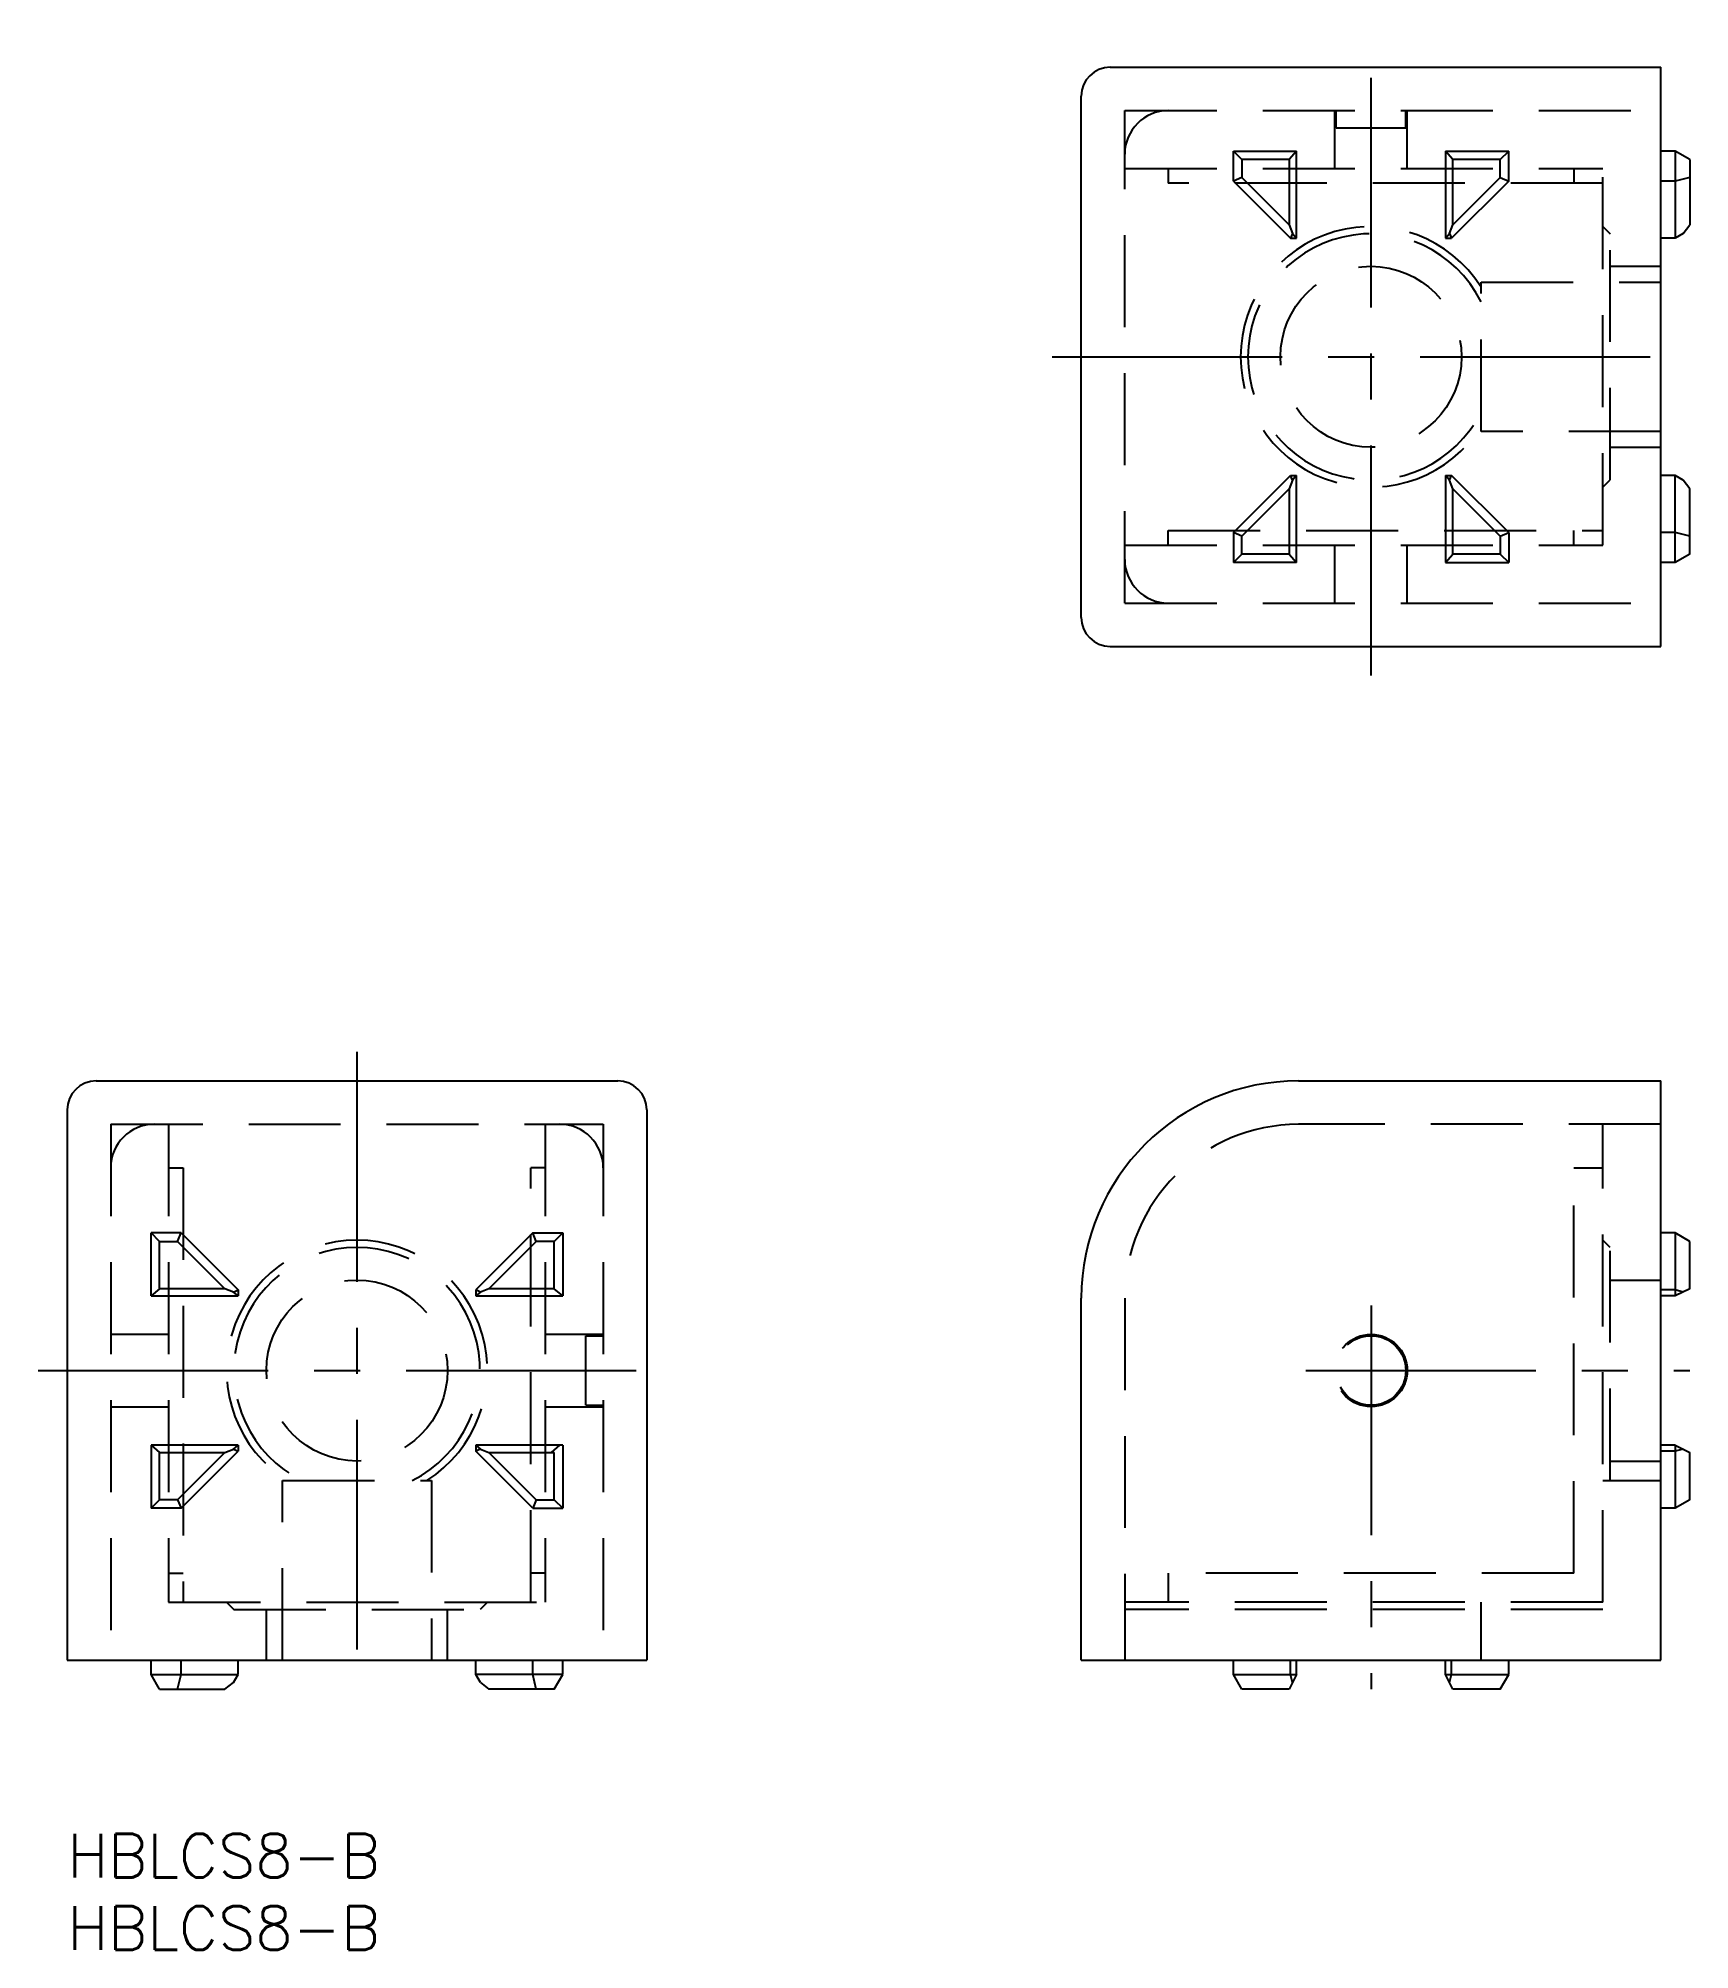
# Model space of a CAD drawing. Extents: x -2 to 112, y -8 to 124.
import ezdxf

# ---------------------------------------------------------------- set-up
doc = ezdxf.new("R2010")
doc.units = 0
doc.header["$LTSCALE"] = 0.5
doc.linetypes.add('CENTER', pattern=[50.8, 31.75, -6.35, 6.35, -6.35])
doc.linetypes.add('DASHED', pattern=[19.05, 12.7, -6.35])
for name, color, linetype in [('MSM_CENTER', 1, 'CENTER'), ('MSM_CONTINUOUS', 7, 'CONTINUOUS'), ('MSM_DASHED', 4, 'DASHED'), ('MSM_PART_NUMBER', 7, 'CONTINUOUS')]:
    doc.layers.add(name, color=color, linetype=linetype)
doc.styles.get("Standard").update_dxf_attribs({"font": 'txt.shx', "height": 1, "bigfont": 'bigfont.shx'})

# ---------------------------------------------------------------- blocks, each defined once
blk = doc.blocks.new('*U4')
at = {"layer": 'MSM_PART_NUMBER'}
blk.add_text('HBLCS8-B', height=3, dxfattribs=at).set_placement((0, -3))
blk = doc.blocks.new('*U5')
at = {"layer": 'MSM_PART_NUMBER'}
blk.add_text('HBLCS8-B', height=3, dxfattribs=at).set_placement((0, -8))

msp = doc.modelspace()

# ---------------------------------------------------------------- linework, layer by layer
at = {"layer": 'MSM_CENTER'}
for p, q in [((90, 80), (90, 124)), ((68, 102), (112, 102)), ((20, 54), (20, 10)), ((90, 36.5), (90, 10)), ((-2, 32), (42, 32)), ((85.5, 32), (112, 32))]:
    msp.add_line(p, q, dxfattribs=at)
at = {"layer": 'MSM_CONTINUOUS'}
for p, q in [((72, 122), (110, 122)), ((110, 82), (110, 122)), ((70, 84), (70, 120)), ((111, 116.2), (110, 116.2)), ((112, 115.62), (111, 116.2)), ((111, 116.2), (111, 110.2)), ((112, 115.62), (112, 111.11)), ((111, 114.14), (110, 114.14)), ((112, 114.38), (111, 114.14)), ((111.55, 110.52), (112, 111.11)), ((111, 110.2), (110, 110.2)), ((111.55, 110.52), (111, 110.2)), ((111, 93.8), (110, 93.8)), ((111, 87.8), (111, 93.8)), ((111.55, 93.48), (111, 93.8)), ((112, 92.89), (111.55, 93.48)), ((112, 88.38), (112, 92.89)), ((111, 89.86), (110, 89.86)), ((112, 89.62), (111, 89.86)), ((111, 87.8), (110, 87.8)), ((112, 88.38), (111, 87.8)), ((72, 82), (110, 82)), ((2, 52), (38, 52)), ((85, 52), (110, 52)), ((110, 12), (110, 52)), ((0, 50), (0, 12)), ((40, 50), (40, 12)), ((111, 41.5), (110, 41.5)), ((112, 40.92), (111, 41.5)), ((111, 41.5), (111, 37.15)), ((112, 37.65), (112, 40.92)), ((70, 12), (70, 37)), ((111, 37.56), (110, 37.56)), ((111, 37.15), (110, 37.15)), ((112, 37.65), (111, 37.15)), ((111.55, 37.42), (111, 37.56)), ((111, 26.85), (110, 26.85)), ((111, 26.44), (110, 26.44)), ((111, 26.85), (111, 22.5)), ((111, 26.85), (112, 26.35)), ((111.55, 26.58), (111, 26.44)), ((112, 23.08), (112, 26.35)), ((111, 22.5), (110, 22.5)), ((112, 23.08), (111, 22.5)), ((0, 12), (40, 12)), ((5.8, 11), (5.8, 12)), ((7.86, 11), (7.86, 12)), ((11.8, 11), (11.8, 12)), ((28.2, 11), (28.2, 12)), ((32.14, 11), (32.14, 12)), ((34.2, 11), (34.2, 12)), ((70, 12), (110, 12)), ((80.5, 11), (80.5, 12)), ((84.44, 11), (84.44, 12)), ((84.85, 11), (84.85, 12)), ((95.15, 11), (95.15, 12)), ((95.56, 11), (95.56, 12)), ((99.5, 11), (99.5, 12)), ((6.38, 10), (5.8, 11)), ((5.8, 11), (11.8, 11)), ((7.62, 10), (7.86, 11)), ((11.48, 10.45), (11.8, 11)), ((34.2, 11), (28.2, 11)), ((28.52, 10.45), (28.2, 11)), ((32.38, 10), (32.14, 11)), ((33.62, 10), (34.2, 11)), ((81.08, 10), (80.5, 11)), ((80.5, 11), (84.85, 11)), ((84.85, 11), (84.35, 10)), ((84.58, 10.45), (84.44, 11)), ((95.15, 11), (99.5, 11)), ((95.65, 10), (95.15, 11)), ((95.42, 10.45), (95.56, 11)), ((98.92, 10), (99.5, 11)), ((6.38, 10), (10.89, 10)), ((10.89, 10), (11.48, 10.45)), ((28.52, 10.45), (29.11, 10)), ((33.62, 10), (29.11, 10)), ((84.35, 10), (81.08, 10)), ((98.92, 10), (95.65, 10))]:
    msp.add_line(p, q, dxfattribs=at)
for centre, radius, start, end in [((72, 120), 2, 90, 180), ((72, 84), 2, 180, 270), ((2, 50), 2, 90, 180), ((38, 50), 2, 0, 90), ((85, 37), 15, 90, 180)]:
    msp.add_arc(centre, radius, start, end, dxfattribs=at)
at = {"layer": 'MSM_DASHED'}
for p, q in [((73, 119), (110, 119)), ((73, 85), (73, 119)), ((87.5, 115), (87.5, 119)), ((87.6, 117.8), (87.6, 119)), ((92.4, 117.8), (92.4, 119)), ((92.5, 115), (92.5, 119)), ((92.4, 117.8), (87.6, 117.8)), ((80.5, 116.2), (84.85, 116.2)), ((80.5, 114.14), (80.5, 116.2)), ((81.08, 115.62), (80.5, 116.2)), ((84.85, 116.2), (84.35, 115.62)), ((84.85, 110.2), (84.85, 116.2)), ((95.15, 116.2), (99.5, 116.2)), ((95.15, 116.2), (95.15, 110.2)), ((95.65, 115.62), (95.15, 116.2)), ((98.92, 115.62), (99.5, 116.2)), ((99.5, 114.14), (99.5, 116.2)), ((73, 115), (106, 115)), ((76, 115), (76, 114)), ((84.35, 115.62), (81.08, 115.62)), ((81.08, 115.62), (81.08, 114.38)), ((84.35, 115.62), (84.35, 111.11)), ((95.65, 111.11), (95.65, 115.62)), ((98.92, 115.62), (95.65, 115.62)), ((98.92, 114.38), (98.92, 115.62)), ((104, 115), (104, 114)), ((106, 89), (106, 115)), ((106, 114), (76, 114)), ((81.08, 114.38), (80.5, 114.14)), ((80.5, 114.14), (84.44, 110.2)), ((81.08, 114.38), (84.35, 111.11)), ((99.5, 114.14), (95.56, 110.2)), ((95.65, 111.11), (98.92, 114.38)), ((98.92, 114.38), (99.5, 114.14)), ((84.35, 111.11), (84.58, 110.52)), ((95.42, 110.52), (95.65, 111.11)), ((106, 111), (106.5, 110.5)), ((84.58, 110.52), (84.44, 110.2)), ((84.44, 110.2), (84.85, 110.2)), ((84.58, 110.52), (84.85, 110.2)), ((95.15, 110.2), (95.42, 110.52)), ((95.15, 110.2), (95.56, 110.2)), ((95.42, 110.52), (95.56, 110.2)), ((106.5, 93.5), (106.5, 110.5)), ((106.5, 108.25), (110, 108.25)), ((97.6, 96.85), (97.6, 107.15)), ((97.6, 107.15), (110, 107.15)), ((110, 96.85), (97.6, 96.85)), ((106.5, 95.75), (110, 95.75)), ((80.5, 89.86), (84.44, 93.8)), ((84.44, 93.8), (84.85, 93.8)), ((84.58, 93.48), (84.44, 93.8)), ((84.85, 93.8), (84.58, 93.48)), ((84.85, 87.8), (84.85, 93.8)), ((95.15, 93.8), (95.56, 93.8)), ((95.15, 93.8), (95.15, 87.8)), ((95.42, 93.48), (95.15, 93.8)), ((95.42, 93.48), (95.56, 93.8)), ((99.5, 89.86), (95.56, 93.8)), ((81.08, 89.62), (84.35, 92.89)), ((84.58, 93.48), (84.35, 92.89)), ((84.35, 92.89), (84.35, 88.38)), ((95.65, 92.89), (95.42, 93.48)), ((95.65, 92.89), (98.92, 89.62)), ((95.65, 88.38), (95.65, 92.89)), ((106, 93), (106.5, 93.5)), ((76, 90), (106, 90)), ((76, 89), (76, 90)), ((80.5, 89.86), (80.5, 87.8)), ((81.08, 89.62), (80.5, 89.86)), ((98.92, 89.62), (99.5, 89.86)), ((99.5, 89.86), (99.5, 87.8)), ((104, 89), (104, 90)), ((73, 89), (106, 89)), ((81.08, 88.38), (81.08, 89.62)), ((87.5, 85), (87.5, 89)), ((92.5, 85), (92.5, 89)), ((98.92, 89.62), (98.92, 88.38)), ((81.08, 88.38), (80.5, 87.8)), ((84.85, 87.8), (80.5, 87.8)), ((84.35, 88.38), (81.08, 88.38)), ((84.35, 88.38), (84.85, 87.8)), ((95.15, 87.8), (95.65, 88.38)), ((95.15, 87.8), (99.5, 87.8)), ((98.92, 88.38), (95.65, 88.38)), ((98.92, 88.38), (99.5, 87.8)), ((73, 85), (110, 85)), ((3, 49), (37, 49)), ((3, 49), (3, 12)), ((7, 49), (7, 16)), ((33, 49), (33, 16)), ((37, 49), (37, 12)), ((110, 49), (85, 49)), ((106, 16), (106, 49)), ((7, 46), (8, 46)), ((8, 46), (8, 16)), ((33, 46), (32, 46)), ((32, 16), (32, 46)), ((104, 18), (104, 46)), ((104, 46), (106, 46)), ((7.86, 41.5), (5.8, 41.5)), ((6.38, 40.92), (5.8, 41.5)), ((5.8, 37.15), (5.8, 41.5)), ((6.38, 40.92), (7.62, 40.92)), ((6.38, 37.65), (6.38, 40.92)), ((7.62, 40.92), (7.86, 41.5)), ((7.62, 40.92), (10.89, 37.65)), ((7.86, 41.5), (11.8, 37.56)), ((32.14, 41.5), (28.2, 37.56)), ((32.38, 40.92), (29.11, 37.65)), ((32.14, 41.5), (34.2, 41.5)), ((32.38, 40.92), (32.14, 41.5)), ((33.62, 40.92), (32.38, 40.92)), ((33.62, 40.92), (34.2, 41.5)), ((33.62, 37.65), (33.62, 40.92)), ((34.2, 41.5), (34.2, 37.15)), ((106.5, 40.5), (106, 41)), ((106.5, 24.4), (106.5, 40.5)), ((6.38, 37.65), (5.8, 37.15)), ((5.8, 37.15), (11.8, 37.15)), ((10.89, 37.65), (6.38, 37.65)), ((11.48, 37.42), (10.89, 37.65)), ((11.48, 37.42), (11.8, 37.56)), ((11.8, 37.15), (11.48, 37.42)), ((11.8, 37.56), (11.8, 37.15)), ((28.2, 37.56), (28.2, 37.15)), ((28.52, 37.42), (28.2, 37.56)), ((28.52, 37.42), (28.2, 37.15)), ((28.2, 37.15), (34.2, 37.15)), ((29.11, 37.65), (28.52, 37.42)), ((33.62, 37.65), (29.11, 37.65)), ((34.2, 37.15), (33.62, 37.65)), ((73, 37), (73, 12)), ((106.5, 38.25), (110, 38.25)), ((3, 34.5), (7, 34.5)), ((33, 34.5), (37, 34.5)), ((35.8, 29.6), (35.8, 34.4)), ((35.8, 34.4), (37, 34.4)), ((3, 29.5), (7, 29.5)), ((33, 29.5), (37, 29.5)), ((35.8, 29.6), (37, 29.6)), ((5.8, 26.85), (5.8, 22.5)), ((11.8, 26.85), (5.8, 26.85)), ((5.8, 26.85), (6.38, 26.35)), ((7.86, 22.5), (11.8, 26.44)), ((10.89, 26.35), (11.48, 26.58)), ((11.48, 26.58), (11.8, 26.85)), ((11.48, 26.58), (11.8, 26.44)), ((11.8, 26.85), (11.8, 26.44)), ((34.2, 26.85), (28.2, 26.85)), ((28.2, 26.85), (28.2, 26.44)), ((28.2, 26.85), (28.52, 26.58)), ((28.52, 26.58), (28.2, 26.44)), ((32.14, 22.5), (28.2, 26.44)), ((28.52, 26.58), (29.11, 26.35)), ((33.42, 26.35), (34, 26.85)), ((34.2, 26.85), (34.2, 22.5)), ((6.38, 23.08), (6.38, 26.35)), ((6.38, 26.35), (10.89, 26.35)), ((10.89, 26.35), (7.62, 23.08)), ((29.11, 26.35), (33.62, 26.35)), ((29.11, 26.35), (32.38, 23.08)), ((33.62, 23.08), (33.62, 26.35)), ((106.5, 25.75), (110, 25.75)), ((14.85, 24.4), (25.15, 24.4)), ((14.85, 12), (14.85, 24.4)), ((25.15, 24.4), (25.15, 12)), ((106, 24.4), (110, 24.4)), ((6.38, 23.08), (5.8, 22.5)), ((7.86, 22.5), (5.8, 22.5)), ((7.62, 23.08), (6.38, 23.08)), ((7.62, 23.08), (7.86, 22.5)), ((32.38, 23.08), (32.14, 22.5)), ((32.14, 22.5), (34.2, 22.5)), ((32.38, 23.08), (33.62, 23.08)), ((33.62, 23.08), (34.2, 22.5)), ((7, 18), (8, 18)), ((33, 18), (32, 18)), ((104, 18), (76, 18)), ((76, 18), (76, 16)), ((7, 16), (33, 16)), ((11, 16), (11.5, 15.5)), ((29, 16), (28.5, 15.5)), ((106, 16), (73, 16)), ((97.6, 12), (97.6, 16)), ((11.5, 15.5), (28.5, 15.5)), ((13.75, 12), (13.75, 15.5)), ((26.25, 12), (26.25, 15.5)), ((106, 15.5), (73, 15.5))]:
    msp.add_line(p, q, dxfattribs=at)
for centre, radius in [((90, 102), 6.25), ((20, 32), 6.25), ((90, 32), 2.5), ((90, 32), 2.4)]:
    msp.add_circle(centre, radius, dxfattribs=at)
for centre, radius, start, end in [((76, 116), 3, 90, 180), ((90, 102), 9, 32.3875, 327.6125), ((90, 102), 8.5, 26.6047, 333.3953), ((76, 88), 3, 180, 270), ((6, 46), 3, 90, 180), ((34, 46), 3, 0, 90), ((85, 37), 12, 90, 180), ((20, 32), 9, 302.3875, 237.6125), ((20, 32), 8.5, 296.6047, 243.3953)]:
    msp.add_arc(centre, radius, start, end, dxfattribs=at)

# ---------------------------------------------------------------- block references
at = {"layer": 'MSM_CONTINUOUS'}
for name in ['*U4', '*U5']:
    msp.add_blockref(name, (0, 0), dxfattribs=at)

doc.saveas('drawing.dxf')
